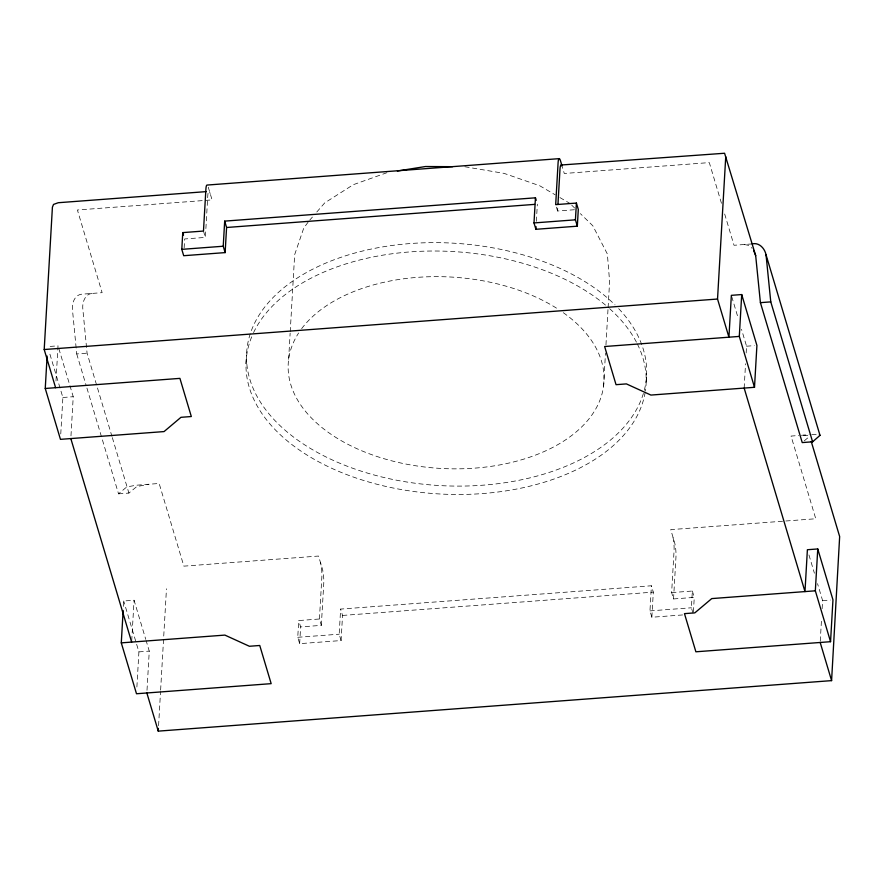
<?xml version="1.0" encoding="UTF-8"?>
<svg xmlns="http://www.w3.org/2000/svg" width="884" height="884" viewBox="0 0 884 884"><rect width="100%" height="100%" fill="white"/><g stroke="black" fill="none" stroke-linecap="round" stroke-linejoin="round"><path stroke-width="0.66" stroke-dasharray="4.42 3.31" d="M55.99 380.949L58.024 345.832L47.659 346.605M60.764 433.956L62.874 397.491L49.217 351.832M70.974 435.878L73.228 396.706L58.024 345.832M123.384 606.402L123.705 601.01L134.059 600.225L145.761 639.364M131.727 640.745L134.059 600.225M136.887 687.001L138.91 651.884L123.705 601.01M147.009 690.271L149.263 651.11L146.147 640.668M184.137 247.984L184.657 238.967L205.375 237.409L207.795 195.541A10.542 1.801 85.7 0 1 210.171 193.53M158.579 725.654L160.545 691.443M160.623 690.072L166.468 588.788M246.017 363.733L246.503 355.357M288.637 359.313L290.14 333.146M290.217 331.765L294.67 254.647L303.742 228.105L308.881 221.111M682.603 614.944L651.862 617.242L653.309 592.125L651.409 585.772L340.638 609.076L342.539 615.441L341.091 640.557L299.654 643.663L297.753 637.298L298.726 620.557L319.433 618.999L321.334 625.364L300.626 626.922L298.726 620.557M299.654 643.663L300.626 626.922M319.433 618.999L321.853 577.141A10.542 1.801 85.7 0 0 320.439 562.401M321.334 625.364L323.754 583.495A10.542 1.801 85.7 0 0 322.34 568.766L318.527 556.047L183.861 566.147L159.153 483.471L136.368 485.217L128.766 486.565L125.694 487.813L118.544 493.847L86.588 386.927M341.091 640.557L339.191 634.193L340.638 609.076M536.356 221.365L537.35 204.171M574.412 209.729L557.583 211L557.815 206.944M603.573 386.175L605.485 353.125M605.96 344.87L608.015 309.068M608.104 307.687L609.606 281.521L607.363 254.006L592.821 225.774L580.379 213.641M646.193 381.755L646.668 373.391M651.862 617.242L649.961 610.888L651.409 585.772M671.641 592.589L692.36 591.031L691.399 607.783L693.299 614.137L694.26 597.396L673.542 598.943L671.641 592.589L674.061 550.721A10.542 1.801 85.7 0 0 672.636 535.991M673.542 598.943L675.962 557.086A10.542 1.801 85.7 0 0 674.536 542.356L670.735 529.626L815.766 518.753L791.047 436.077L798.816 435.492M744.151 388.076L745.543 363.766M746.173 352.959L746.56 346.208L741.488 329.257M820.264 641.121L821.59 618.159M822.131 608.711L822.606 600.612L817.534 583.65M309.765 220.094L312.406 217.066M316.803 212.005L324.715 202.9L353.291 184.69L386.894 172.712M118.544 493.847L128.898 493.073L136.711 486.631L148.799 484.244M804.274 440.851L808.363 437.392M91.759 293.444C84.709 294.416 82.146 302.781 82.82 308.958L87.074 353.158L111.936 436.309M752.151 243.918L734.018 245.277L723.819 211.154M208.27 187.176L212.072 199.894L77.405 209.994L102.124 292.67L81.405 294.228C74.344 295.19 71.792 303.566 72.466 309.731L76.72 353.932L87.074 353.158M62.874 397.491L73.228 396.706M746.56 346.208L754.328 345.633M801.412 435.304L809.18 434.718M342.539 615.441L653.309 592.125M297.753 637.298L339.191 634.193M649.961 610.888L691.399 607.783M138.91 651.884L149.263 651.11M822.606 600.612L830.374 600.026M811.766 434.519L817.125 434.431M803.379 435.182L808.959 435.547M744.383 244.503L748.45 245.332L752.118 248.271M464.84 166.745L504.079 173.375L539.715 185.75L555.152 194.778M559.904 197.563L569.406 203.121M571.76 205.232L574.633 208.038M721.466 203.287L709.311 162.601L564.279 173.474L562.379 167.12M731.742 296.637L737.985 317.511M808.948 554.942L814.407 573.208M692.36 591.031L694.26 597.396M556.445 207.176L557.583 211M203.475 231.055L205.375 237.409M112.334 437.635L128.898 493.073M76.72 353.932L86.19 385.612M645.187 392.275A200.314 121.395 3.3 0 1 411.789 491.217A200.314 121.395 3.3 0 1 251.896 336.373M253.564 332.616A200.314 121.395 3.3 0 1 411.579 251.796A200.314 121.395 3.3 0 1 608.645 307.787M609.662 308.693A200.314 121.395 3.3 0 1 636.811 342.882M637.408 344.075A200.314 121.395 3.3 0 1 645.397 390.96M618.689 308.649A200.314 121.395 3.3 0 1 451.271 486.023A200.314 121.395 3.3 0 1 269.896 300.903A200.314 121.395 3.3 0 1 615.032 304.914M563.296 312.682A158.148 95.837 3.3 0 1 568.998 437.503A158.148 95.837 3.3 0 1 367.18 452.973A158.148 95.837 3.3 0 1 298.637 332.97M301.643 328.66A158.148 95.837 3.3 0 1 558.931 309.709"/><path stroke-width="1.33" d="M55.604 387.7L44.2 349.534L52.41 207.199L53.526 204.425L58.256 202.723L206.292 191.618M45.25 388.474L179.916 378.374L191.32 416.53L180.966 417.314L164.048 431.58L60.455 439.348L45.25 388.474L47.117 356.064M121.285 642.867L224.879 635.099L249.398 646.27L259.752 645.486L271.167 683.652L136.501 693.752L121.285 642.867L123.152 610.457M536.201 200.359L535.45 197.817L224.68 221.122L226.58 227.486L225.133 252.603L183.695 255.708L181.795 249.354L182.756 232.602L203.475 231.055L205.895 189.187A10.542 1.801 85.7 0 1 207.132 185.054L559.34 158.634M811.225 441.436L839.656 536.555L831.59 680.625L158.258 731.134L158.413 728.394M225.133 252.603L223.232 246.238L224.68 221.122M562.003 165.849L560.478 160.755A10.542 1.801 85.7 0 0 558.091 162.767L555.682 204.635L576.401 203.077L578.302 209.442L577.329 226.182L535.903 229.299L534.002 222.934L535.45 197.817M535.903 229.299L536.047 226.647M557.97 204.248L559.992 169.131A10.542 1.801 85.7 0 1 562.003 166.037M577.329 226.182L575.429 219.829L576.401 203.077M754.505 387.303L739.3 336.417L604.634 346.517L616.038 384.684L626.391 383.899L650.911 395.071L754.505 387.303L756.914 345.434L741.709 294.56L731.355 295.333L728.935 337.202L717.532 299.035L725.742 156.7M739.3 336.417L741.709 294.56M815.335 590.81L711.753 598.59L694.835 612.855L684.47 613.64L695.885 651.795L830.551 641.696L815.335 590.81L817.755 548.953L807.39 549.726L804.981 591.595L744.151 388.076M830.551 641.696L832.96 599.827L817.755 548.953M752.151 243.918C759.124 242.15 764.815 248.492 766.041 254.824L820.009 435.381L812.595 441.801L802.23 442.575L760.406 302.659L755.676 255.598L724.582 153.252L561.241 164.999M397.391 171.01L425.502 166.523L452.641 166.678M226.58 227.486L534.599 204.381M181.795 249.354L223.232 246.238M534.002 222.934L575.429 219.829M44.2 349.534L717.532 299.035M760.406 302.659L770.771 301.875L812.595 441.801M819.324 434.773L820.009 435.381M753.621 250.404L755.676 255.598M820.186 642.469L831.59 680.625M182.756 232.602L183.518 235.144M70.819 438.574L131.65 642.093M146.855 692.968L158.258 731.134M766.041 254.824L770.771 301.875"/></g></svg>
